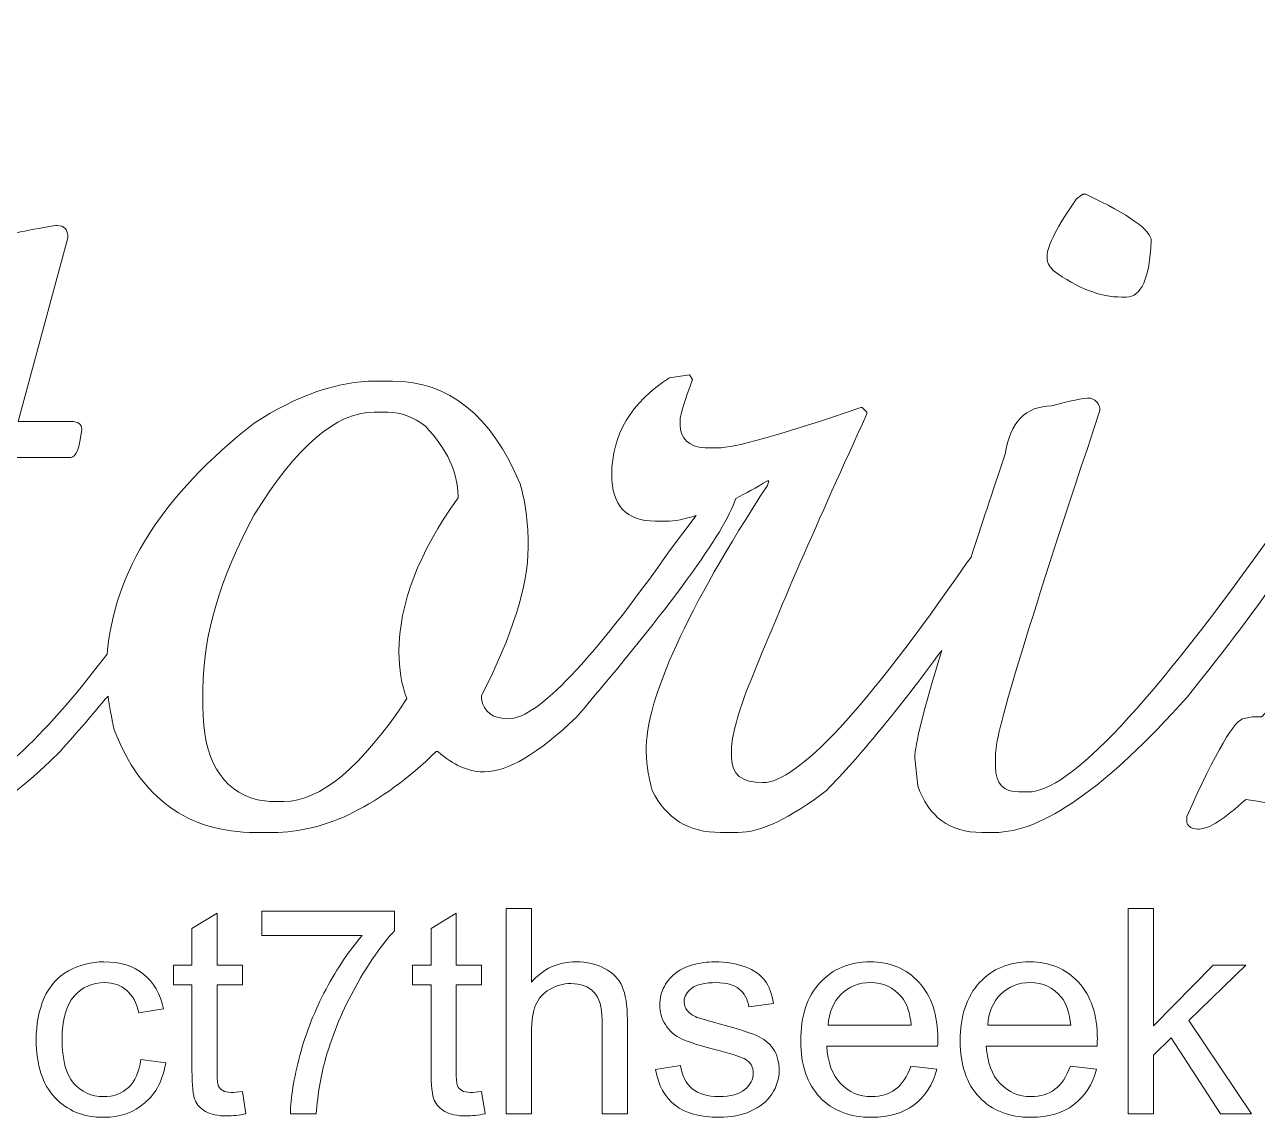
# Model space of a CAD drawing. Header units: centimetres. Extents: x -1670 to 781, y 182 to 1564.
# Drawn here: x -1061.4 to -734.5, y 198.4 to 488.1 of the extents above; entities that cross this region are included whole.
import ezdxf

# ---------------------------------------------------------------- set-up
doc = ezdxf.new("R2010")
doc.units = ezdxf.units.CM
doc.header["$MEASUREMENT"] = 0
doc.layers.add('Camada 2', color=5, linetype='Continuous')

msp = doc.modelspace()

# ---------------------------------------------------------------- linework, layer by layer
at = {"layer": 'Camada 2', "lineweight": 9}
for points, knots in [([(-396.48, 488.11), (-394.75, 488.11), (-393.8, 487.02), (-393.59, 484.8), (-393.59, 484.8), (-393.59, 484.8), (-443.1, 298.26), (-443.1, 298.26), (-443.1, 298.26), (-443.1, 298.26), (-443.53, 292.91), (-443.53, 292.91), (-443.53, 292.91), (-443.53, 288.23), (-442.15, 285.9), (-439.41, 285.9), (-439.41, 285.9), (-439.41, 285.9), (-437.75, 285.9), (-437.75, 285.9), (-437.75, 285.9), (-432.75, 285.9), (-420.78, 298.02), (-401.87, 322.21), (-401.87, 322.21), (-401.87, 322.21), (-370.07, 365.14), (-370.07, 365.14), (-370.07, 365.14), (-370.07, 365.14), (-369.68, 365.14), (-369.68, 365.14), (-369.68, 365.14), (-368.84, 365), (-368.41, 363.91), (-368.41, 361.83), (-368.41, 361.83), (-368.41, 361.83), (-368.41, 359.79), (-368.41, 359.79), (-368.41, 359.79), (-370.98, 349.5), (-386.23, 327.39), (-414.23, 293.33), (-414.23, 293.33), (-426.41, 280.41), (-437.15, 273.93), (-446.41, 273.93), (-446.41, 273.93), (-446.41, 273.93), (-450.15, 273.93), (-450.15, 273.93), (-450.15, 273.93), (-456.31, 273.93), (-460.71, 276.68), (-463.35, 282.17), (-463.35, 282.17), (-463.35, 282.17), (-464.58, 288.79), (-464.58, 288.79), (-464.58, 288.79), (-464.58, 292.56), (-462.79, 301.36), (-459.2, 315.2), (-459.2, 315.2), (-476.8, 287.7), (-491.42, 273.93), (-502.97, 273.93), (-502.97, 273.93), (-502.97, 273.93), (-505.43, 273.93), (-505.43, 273.93), (-505.43, 273.93), (-517.48, 273.93), (-525.58, 280.27), (-529.77, 292.91), (-529.77, 292.91), (-531.14, 297.88), (-531.85, 302.81), (-531.85, 307.77), (-531.85, 307.77), (-531.85, 309.01), (-531.81, 310.25), (-531.75, 311.48), (-531.75, 311.48), (-532.69, 310.4), (-533.65, 309.3), (-534.63, 308.2), (-534.63, 308.2), (-557.83, 285.34), (-579.98, 273.93), (-601.08, 273.93), (-601.08, 273.93), (-601.08, 273.93), (-606.04, 273.93), (-606.04, 273.93), (-606.04, 273.93), (-623.51, 273.93), (-635.34, 283.83), (-641.54, 303.65), (-641.54, 303.65), (-641.54, 303.65), (-642.18, 310.78), (-642.18, 310.78), (-642.18, 310.78), (-644.42, 308), (-646.78, 305.11), (-649.25, 302.1), (-649.25, 302.1), (-666.3, 283.4), (-679.64, 274.04), (-689.29, 274.04), (-689.29, 274.04), (-689.29, 274.04), (-735.07, 282.28), (-735.07, 282.28), (-735.07, 282.28), (-735.07, 282.28), (-737.57, 282.7), (-737.57, 282.7), (-737.57, 282.7), (-743.21, 277.49), (-747.33, 274.85), (-749.93, 274.85), (-749.93, 274.85), (-749.93, 274.85), (-750.35, 274.85), (-750.35, 274.85), (-750.35, 274.85), (-751.8, 274.85), (-752.75, 275.41), (-753.24, 276.5), (-753.24, 276.5), (-753.24, 276.5), (-753.24, 278.16), (-753.24, 278.16), (-753.24, 278.16), (-745.46, 295.48), (-740.39, 304.15), (-737.96, 304.15), (-737.96, 304.15), (-737.96, 304.15), (-735.92, 304.57), (-735.92, 304.57), (-735.92, 304.57), (-735.92, 304.57), (-733.42, 304.57), (-733.42, 304.57), (-733.42, 304.57), (-730.28, 307.46), (-712.11, 327.14), (-678.97, 363.59), (-678.97, 363.59), (-678.97, 363.59), (-678.97, 364.4), (-678.97, 364.4), (-678.97, 364.4), (-694.86, 367.71), (-704.47, 369.36), (-707.85, 369.36), (-707.85, 369.36), (-711.45, 369.36), (-715.43, 366.32), (-719.77, 360.24), (-719.77, 360.24), (-720.56, 353.18), (-731.67, 336.4), (-753.14, 309.85), (-753.14, 309.85), (-774.48, 285.9), (-791.52, 273.93), (-804.3, 273.93), (-804.3, 273.93), (-804.3, 273.93), (-807.61, 273.93), (-807.61, 273.93), (-807.61, 273.93), (-816.07, 273.93), (-821.7, 278.05), (-824.55, 286.33), (-824.55, 286.33), (-824.55, 286.33), (-825.36, 293.76), (-825.36, 293.76), (-825.36, 293.76), (-825.36, 297.01), (-822.98, 306.49), (-818.21, 322.2), (-818.21, 322.2), (-829.76, 306.5), (-839.96, 294.12), (-848.78, 285.06), (-848.78, 285.06), (-858.46, 277.63), (-866.32, 273.93), (-872.3, 273.93), (-872.3, 273.93), (-872.3, 273.93), (-876.85, 273.93), (-876.85, 273.93), (-876.85, 273.93), (-885.3, 273.93), (-891.36, 277.63), (-894.98, 285.06), (-894.98, 285.06), (-895.83, 287.88), (-896.36, 291.33), (-896.64, 295.38), (-896.64, 295.38), (-896.64, 309.5), (-885.9, 333.02), (-864.45, 365.95), (-864.45, 365.95), (-864.45, 365.95), (-864.03, 367.18), (-864.03, 367.18), (-864.03, 367.18), (-864.03, 367.18), (-864.45, 367.18), (-864.45, 367.18), (-864.45, 367.18), (-867.43, 365.39), (-870.22, 363.83), (-872.83, 362.49), (-872.83, 362.49), (-875.88, 353.28), (-889.97, 333.95), (-915.13, 304.46), (-915.13, 304.46), (-925.23, 294.85), (-933.37, 290.02), (-939.46, 290.02), (-939.46, 290.02), (-939.46, 290.02), (-939.88, 290.02), (-939.88, 290.02), (-939.88, 290.02), (-943.72, 290.02), (-947.73, 291.82), (-951.85, 295.38), (-951.85, 295.38), (-951.85, 295.38), (-952.28, 295.38), (-952.28, 295.38), (-952.28, 295.38), (-967.07, 281.08), (-981.51, 273.93), (-995.59, 273.93), (-995.59, 273.93), (-995.59, 273.93), (-1000.13, 273.93), (-1000.13, 273.93), (-1000.13, 273.93), (-1018.16, 273.93), (-1030.67, 283.02), (-1037.67, 301.15), (-1037.67, 301.15), (-1038.41, 304.5), (-1038.96, 307.48), (-1039.31, 310.11), (-1039.31, 310.11), (-1043.21, 305.48), (-1047.45, 300.57), (-1052.04, 295.38), (-1052.04, 295.38), (-1066.62, 281.08), (-1077.89, 273.93), (-1085.88, 273.93), (-1085.88, 273.93), (-1085.88, 273.93), (-1090, 273.93), (-1090, 273.93), (-1090, 273.93), (-1099.37, 273.93), (-1105.39, 278.33), (-1108.17, 287.14), (-1108.17, 287.14), (-1108.7, 288.37), (-1108.98, 290.16), (-1108.98, 292.49), (-1108.98, 292.49), (-1108.98, 292.49), (-1108.98, 294.99), (-1108.98, 294.99), (-1108.98, 294.99), (-1108.98, 298.91), (-1107.87, 305.61), (-1105.63, 315.09), (-1105.63, 315.09), (-1108.69, 311.56), (-1111.98, 307.88), (-1115.5, 304.04), (-1115.5, 304.04), (-1115.5, 304.04), (-1128.28, 293.33), (-1128.28, 293.33), (-1128.28, 293.33), (-1145.33, 280.41), (-1161.7, 273.93), (-1177.41, 273.93), (-1177.41, 273.93), (-1177.41, 273.93), (-1182.34, 273.93), (-1182.34, 273.93), (-1182.34, 273.93), (-1198.92, 273.93), (-1211.04, 282.73), (-1218.64, 300.34), (-1218.64, 300.34), (-1219.78, 304.33), (-1220.46, 308.03), (-1220.66, 311.44), (-1220.66, 311.44), (-1221.59, 310.38), (-1222.53, 309.29), (-1223.5, 308.2), (-1223.5, 308.2), (-1246.71, 285.34), (-1268.86, 273.93), (-1289.95, 273.93), (-1289.95, 273.93), (-1289.95, 273.93), (-1294.92, 273.93), (-1294.92, 273.93), (-1294.92, 273.93), (-1312.39, 273.93), (-1324.22, 283.83), (-1330.42, 303.65), (-1330.42, 303.65), (-1330.42, 303.65), (-1331.23, 312.74), (-1331.23, 312.74), (-1331.23, 312.74), (-1331.23, 312.74), (-1331.23, 318.09), (-1331.23, 318.09), (-1331.23, 318.09), (-1331.23, 336.3), (-1321.33, 355.56), (-1301.5, 375.88), (-1301.5, 375.88), (-1289.07, 387.15), (-1276.96, 392.78), (-1265.2, 392.78), (-1265.2, 392.78), (-1265.2, 392.78), (-1260.23, 392.78), (-1260.23, 392.78), (-1260.23, 392.78), (-1250.97, 392.78), (-1243.26, 388.52), (-1237.13, 380), (-1237.13, 380), (-1236.04, 378.27), (-1235.19, 374.96), (-1234.67, 370.07), (-1234.67, 370.07), (-1234.67, 349.11), (-1256.53, 330.13), (-1300.27, 313.12), (-1300.27, 313.12), (-1300.27, 313.12), (-1307.28, 311.08), (-1307.28, 311.08), (-1307.28, 311.08), (-1307.28, 311.08), (-1307.28, 308.58), (-1307.28, 308.58), (-1307.28, 308.58), (-1307.28, 298.02), (-1303.44, 290.59), (-1295.73, 286.33), (-1295.73, 286.33), (-1292.24, 284.95), (-1289.07, 284.25), (-1286.26, 284.25), (-1286.26, 284.25), (-1286.26, 284.25), (-1280.48, 284.25), (-1280.48, 284.25), (-1280.48, 284.25), (-1264.05, 284.25), (-1243.87, 298.07), (-1220, 325.7), (-1220, 325.7), (-1216.98, 345.08), (-1204.44, 363.72), (-1182.34, 381.65), (-1182.34, 381.65), (-1170.86, 389.33), (-1160.54, 393.2), (-1151.38, 393.2), (-1151.38, 393.2), (-1151.38, 393.2), (-1146.84, 393.2), (-1146.84, 393.2), (-1146.84, 393.2), (-1135.22, 393.2), (-1126.98, 387.96), (-1122.08, 377.5), (-1122.08, 377.5), (-1122.08, 377.5), (-1121.27, 371.34), (-1121.27, 371.34), (-1121.27, 371.34), (-1121.27, 371.34), (-1121.27, 370.91), (-1121.27, 370.91), (-1121.27, 370.91), (-1121.27, 361.33), (-1126.77, 354.75), (-1137.79, 351.09), (-1137.79, 351.09), (-1137.79, 351.09), (-1141.91, 350.7), (-1141.91, 350.7), (-1141.91, 350.7), (-1141.91, 350.7), (-1143.56, 350.7), (-1143.56, 350.7), (-1143.56, 350.7), (-1147.61, 350.7), (-1150.78, 352.35), (-1153.04, 355.63), (-1153.04, 355.63), (-1153.04, 355.63), (-1153.04, 356.05), (-1153.04, 356.05), (-1153.04, 356.05), (-1153.04, 356.05), (-1146.03, 361.02), (-1146.03, 361.02), (-1146.03, 361.02), (-1143, 364.19), (-1141.49, 367.6), (-1141.49, 371.34), (-1141.49, 371.34), (-1141.49, 371.34), (-1141.49, 375.88), (-1141.49, 375.88), (-1141.49, 375.88), (-1141.49, 380.88), (-1144.37, 383.77), (-1150.15, 384.54), (-1150.15, 384.54), (-1150.15, 384.54), (-1151.38, 384.54), (-1151.38, 384.54), (-1151.38, 384.54), (-1166.1, 384.54), (-1179.45, 369.12), (-1191.42, 338.3), (-1191.42, 338.3), (-1194.45, 329.22), (-1195.96, 321.79), (-1195.96, 316.01), (-1195.96, 316.01), (-1195.96, 316.01), (-1195.96, 309), (-1195.96, 309), (-1195.96, 309), (-1195.96, 298.09), (-1191.7, 290.52), (-1183.18, 286.33), (-1183.18, 286.33), (-1180.22, 284.95), (-1176.77, 284.25), (-1172.86, 284.25), (-1172.86, 284.25), (-1172.86, 284.25), (-1168.32, 284.25), (-1168.32, 284.25), (-1168.32, 284.25), (-1148.77, 284.25), (-1126.32, 300.59), (-1100.93, 333.27), (-1100.93, 333.27), (-1097.87, 344.34), (-1093.95, 357.58), (-1089.16, 372.99), (-1089.16, 372.99), (-1089.16, 372.99), (-1089.58, 373.38), (-1089.58, 373.38), (-1089.58, 373.38), (-1089.58, 373.38), (-1105.67, 373.38), (-1105.67, 373.38), (-1105.67, 373.38), (-1105.67, 373.38), (-1106.91, 374.61), (-1106.91, 374.61), (-1106.91, 374.61), (-1106.91, 374.61), (-1106.91, 375.03), (-1106.91, 375.03), (-1106.91, 375.03), (-1106.91, 380.28), (-1105, 382.89), (-1101.13, 382.89), (-1101.13, 382.89), (-1101.13, 382.89), (-1086.27, 382.89), (-1086.27, 382.89), (-1086.27, 382.89), (-1085.53, 382.89), (-1083.07, 390.32), (-1078.87, 405.18), (-1078.87, 405.18), (-1073.7, 421.87), (-1070.25, 430.53), (-1068.56, 431.17), (-1068.56, 431.17), (-1066.9, 432.26), (-1061.8, 433.49), (-1053.27, 434.86), (-1053.27, 434.86), (-1053.27, 434.86), (-1052.85, 434.86), (-1052.85, 434.86), (-1052.85, 434.86), (-1050.95, 434.86), (-1049.96, 433.77), (-1049.96, 431.59), (-1049.96, 431.59), (-1049.96, 431.59), (-1063.17, 382.89), (-1063.17, 382.89), (-1063.17, 382.89), (-1063.17, 382.89), (-1049.15, 382.89), (-1049.15, 382.89), (-1049.15, 382.89), (-1047.22, 382.89), (-1046.27, 382.18), (-1046.27, 380.81), (-1046.27, 380.81), (-1046.86, 375.88), (-1047.85, 373.38), (-1049.15, 373.38), (-1049.15, 373.38), (-1049.15, 373.38), (-1065.25, 373.38), (-1065.25, 373.38), (-1065.25, 373.38), (-1066.06, 373.38), (-1069.09, 363.62), (-1074.33, 344.08), (-1074.33, 344.08), (-1083.14, 316.86), (-1087.54, 300.48), (-1087.54, 294.99), (-1087.54, 294.99), (-1087.54, 294.99), (-1087.54, 290.83), (-1087.54, 290.83), (-1087.54, 290.83), (-1086.83, 287.56), (-1085.18, 285.9), (-1082.57, 285.9), (-1082.57, 285.9), (-1082.57, 285.9), (-1078.87, 285.9), (-1078.87, 285.9), (-1078.87, 285.9), (-1070.68, 285.9), (-1057.58, 297.67), (-1039.54, 321.22), (-1039.54, 321.22), (-1037.77, 343.12), (-1024.78, 363.53), (-1000.56, 382.46), (-1000.56, 382.46), (-989.08, 389.89), (-978.34, 393.59), (-968.37, 393.59), (-968.37, 393.59), (-968.37, 393.59), (-963.83, 393.59), (-963.83, 393.59), (-963.83, 393.59), (-948.97, 393.59), (-937.7, 384.54), (-929.99, 366.37), (-929.99, 366.37), (-928.61, 361.16), (-927.91, 356.19), (-927.91, 351.51), (-927.91, 351.51), (-927.91, 351.51), (-927.91, 349.47), (-927.91, 349.47), (-927.91, 349.47), (-927.91, 339.32), (-932.03, 326.26), (-940.3, 310.24), (-940.3, 310.24), (-940.3, 310.24), (-940.3, 309.43), (-940.3, 309.43), (-940.3, 309.43), (-939.67, 305.84), (-937.21, 304.04), (-932.87, 304.04), (-932.87, 304.04), (-925.16, 304.53), (-911.01, 319.39), (-890.37, 348.62), (-890.37, 348.62), (-890.37, 348.62), (-883.3, 357.98), (-883.3, 357.98), (-883.3, 357.98), (-886.38, 356.97), (-889.04, 356.47), (-891.28, 356.47), (-891.28, 356.47), (-891.28, 356.47), (-894.17, 356.47), (-894.17, 356.47), (-894.17, 356.47), (-901.88, 356.47), (-905.72, 360.59), (-905.72, 368.84), (-905.72, 368.84), (-905.72, 379.43), (-900.62, 387.96), (-890.44, 394.44), (-890.44, 394.44), (-890.44, 394.44), (-885.09, 395.25), (-885.09, 395.25), (-885.09, 395.25), (-885.09, 395.25), (-884.28, 394.01), (-884.28, 394.01), (-884.28, 394.01), (-886.46, 388.24), (-887.55, 384.79), (-887.55, 383.7), (-887.55, 383.7), (-887.55, 383.7), (-887.55, 382.04), (-887.55, 382.04), (-887.55, 382.04), (-887.55, 378.34), (-885.37, 376.27), (-880.97, 375.88), (-880.97, 375.88), (-880.97, 375.88), (-877.66, 375.88), (-877.66, 375.88), (-877.66, 375.88), (-873.25, 375.88), (-860.61, 379.43), (-839.69, 386.58), (-839.69, 386.58), (-839.69, 386.58), (-839.27, 386.58), (-839.27, 386.58), (-839.27, 386.58), (-839.27, 386.58), (-838.04, 385.35), (-838.04, 385.35), (-838.04, 385.35), (-838.04, 385.35), (-838.04, 384.93), (-838.04, 384.93), (-838.04, 384.93), (-851.03, 356.69), (-861.63, 332.32), (-869.8, 311.89), (-869.8, 311.89), (-872.59, 304.32), (-873.96, 299.11), (-873.96, 296.22), (-873.96, 296.22), (-873.96, 296.22), (-873.96, 293.76), (-873.96, 293.76), (-873.96, 293.76), (-873.96, 289.36), (-871.21, 287.14), (-865.68, 287.14), (-865.68, 287.14), (-856.49, 287.14), (-838.46, 306.54), (-811.63, 345.31), (-811.63, 345.31), (-811.63, 345.31), (-810.43, 346.89), (-810.43, 346.89), (-810.43, 346.89), (-807.78, 355.08), (-804.77, 364.19), (-801.42, 374.22), (-801.42, 374.22), (-800.04, 382.75), (-795.92, 387.01), (-789.06, 387.01), (-789.06, 387.01), (-784.23, 388.38), (-780.78, 389.08), (-778.74, 389.08), (-778.74, 389.08), (-777.08, 388.52), (-776.24, 387.43), (-776.24, 385.77), (-776.24, 385.77), (-794.69, 330.73), (-803.92, 300.48), (-803.92, 294.99), (-803.92, 294.99), (-803.92, 294.99), (-803.92, 291.26), (-803.92, 291.26), (-803.92, 291.26), (-803.92, 286.85), (-801.84, 284.67), (-797.72, 284.67), (-797.72, 284.67), (-797.72, 284.67), (-795.25, 284.67), (-795.25, 284.67), (-795.25, 284.67), (-784.47, 284.67), (-762.56, 307.98), (-729.53, 354.63), (-729.53, 354.63), (-730.17, 355.1), (-730.79, 355.75), (-731.37, 356.58), (-731.37, 356.58), (-731.37, 356.58), (-731.37, 357.39), (-731.37, 357.39), (-731.37, 357.39), (-731.37, 358.9), (-729.01, 366.62), (-724.37, 380.49), (-724.37, 380.49), (-722.22, 387.11), (-719.61, 390.42), (-716.51, 390.42), (-716.51, 390.42), (-716.51, 390.88), (-714.86, 391.16), (-711.55, 391.23), (-711.55, 391.23), (-711.55, 391.23), (-662.04, 382.99), (-662.04, 382.99), (-662.04, 382.99), (-655.52, 389.05), (-651.37, 392.08), (-649.67, 392.08), (-649.67, 392.08), (-649.67, 392.08), (-647.6, 392.08), (-647.6, 392.08), (-647.6, 392.08), (-646.08, 392.08), (-645.13, 391.37), (-644.71, 390), (-644.71, 390), (-644.71, 387.6), (-656.54, 374.26), (-680.21, 349.96), (-680.21, 349.96), (-680.21, 349.96), (-723.94, 302.53), (-723.94, 302.53), (-723.94, 302.53), (-723.94, 302.53), (-723.94, 302.1), (-723.94, 302.1), (-723.94, 302.1), (-699.54, 295.48), (-684.4, 292.21), (-678.55, 292.21), (-678.55, 292.21), (-669.87, 292.21), (-657.74, 302.16), (-642.19, 322.07), (-642.19, 322.07), (-640.86, 339.1), (-631.02, 357.03), (-612.63, 375.88), (-612.63, 375.88), (-600.2, 387.15), (-588.08, 392.78), (-576.32, 392.78), (-576.32, 392.78), (-576.32, 392.78), (-571.36, 392.78), (-571.36, 392.78), (-571.36, 392.78), (-562.1, 392.78), (-554.38, 388.52), (-548.26, 380), (-548.26, 380), (-547.16, 378.27), (-546.32, 374.96), (-545.79, 370.07), (-545.79, 370.07), (-545.79, 349.11), (-567.66, 330.13), (-611.4, 313.12), (-611.4, 313.12), (-611.4, 313.12), (-618.4, 311.08), (-618.4, 311.08), (-618.4, 311.08), (-618.4, 311.08), (-618.4, 308.58), (-618.4, 308.58), (-618.4, 308.58), (-618.4, 298.02), (-614.57, 290.59), (-606.85, 286.33), (-606.85, 286.33), (-603.37, 284.95), (-600.2, 284.25), (-597.38, 284.25), (-597.38, 284.25), (-597.38, 284.25), (-591.61, 284.25), (-591.61, 284.25), (-591.61, 284.25), (-574.67, 284.25), (-553.77, 298.91), (-528.95, 328.24), (-528.95, 328.24), (-523.86, 345.83), (-512.03, 362.25), (-493.46, 377.5), (-493.46, 377.5), (-481.1, 386.87), (-469.13, 391.55), (-457.58, 391.55), (-457.58, 391.55), (-454.62, 391.55), (-448.95, 390.03), (-440.64, 387.01), (-440.64, 387.01), (-440.64, 387.01), (-415.46, 483.57), (-415.46, 483.57), (-415.46, 483.57), (-415.46, 486.17), (-409.3, 487.69), (-396.9, 488.11), (-396.9, 488.11), (-396.9, 488.11), (-396.48, 488.11), (-396.48, 488.11)], [0, 0, 0, 0, 0.004651, 0.004651, 0.004651, 0.004651, 0.009302, 0.009302, 0.009302, 0.009302, 0.013953, 0.013953, 0.013953, 0.013953, 0.018605, 0.018605, 0.018605, 0.018605, 0.023256, 0.023256, 0.023256, 0.023256, 0.027907, 0.027907, 0.027907, 0.027907, 0.032558, 0.032558, 0.032558, 0.032558, 0.037209, 0.037209, 0.037209, 0.037209, 0.04186, 0.04186, 0.04186, 0.04186, 0.046512, 0.046512, 0.046512, 0.046512, 0.051163, 0.051163, 0.051163, 0.051163, 0.055814, 0.055814, 0.055814, 0.055814, 0.060465, 0.060465, 0.060465, 0.060465, 0.065116, 0.065116, 0.065116, 0.065116, 0.069767, 0.069767, 0.069767, 0.069767, 0.074419, 0.074419, 0.074419, 0.074419, 0.07907, 0.07907, 0.07907, 0.07907, 0.083721, 0.083721, 0.083721, 0.083721, 0.088372, 0.088372, 0.088372, 0.088372, 0.093023, 0.093023, 0.093023, 0.093023, 0.097674, 0.097674, 0.097674, 0.097674, 0.102326, 0.102326, 0.102326, 0.102326, 0.106977, 0.106977, 0.106977, 0.106977, 0.111628, 0.111628, 0.111628, 0.111628, 0.116279, 0.116279, 0.116279, 0.116279, 0.12093, 0.12093, 0.12093, 0.12093, 0.125581, 0.125581, 0.125581, 0.125581, 0.130233, 0.130233, 0.130233, 0.130233, 0.134884, 0.134884, 0.134884, 0.134884, 0.139535, 0.139535, 0.139535, 0.139535, 0.144186, 0.144186, 0.144186, 0.144186, 0.148837, 0.148837, 0.148837, 0.148837, 0.153488, 0.153488, 0.153488, 0.153488, 0.15814, 0.15814, 0.15814, 0.15814, 0.162791, 0.162791, 0.162791, 0.162791, 0.167442, 0.167442, 0.167442, 0.167442, 0.172093, 0.172093, 0.172093, 0.172093, 0.176744, 0.176744, 0.176744, 0.176744, 0.181395, 0.181395, 0.181395, 0.181395, 0.186047, 0.186047, 0.186047, 0.186047, 0.190698, 0.190698, 0.190698, 0.190698, 0.195349, 0.195349, 0.195349, 0.195349, 0.2, 0.2, 0.2, 0.2, 0.204651, 0.204651, 0.204651, 0.204651, 0.209302, 0.209302, 0.209302, 0.209302, 0.213953, 0.213953, 0.213953, 0.213953, 0.218605, 0.218605, 0.218605, 0.218605, 0.223256, 0.223256, 0.223256, 0.223256, 0.227907, 0.227907, 0.227907, 0.227907, 0.232558, 0.232558, 0.232558, 0.232558, 0.237209, 0.237209, 0.237209, 0.237209, 0.24186, 0.24186, 0.24186, 0.24186, 0.246512, 0.246512, 0.246512, 0.246512, 0.251163, 0.251163, 0.251163, 0.251163, 0.255814, 0.255814, 0.255814, 0.255814, 0.260465, 0.260465, 0.260465, 0.260465, 0.265116, 0.265116, 0.265116, 0.265116, 0.269767, 0.269767, 0.269767, 0.269767, 0.274419, 0.274419, 0.274419, 0.274419, 0.27907, 0.27907, 0.27907, 0.27907, 0.283721, 0.283721, 0.283721, 0.283721, 0.288372, 0.288372, 0.288372, 0.288372, 0.293023, 0.293023, 0.293023, 0.293023, 0.297674, 0.297674, 0.297674, 0.297674, 0.302326, 0.302326, 0.302326, 0.302326, 0.306977, 0.306977, 0.306977, 0.306977, 0.311628, 0.311628, 0.311628, 0.311628, 0.316279, 0.316279, 0.316279, 0.316279, 0.32093, 0.32093, 0.32093, 0.32093, 0.325581, 0.325581, 0.325581, 0.325581, 0.330233, 0.330233, 0.330233, 0.330233, 0.334884, 0.334884, 0.334884, 0.334884, 0.339535, 0.339535, 0.339535, 0.339535, 0.344186, 0.344186, 0.344186, 0.344186, 0.348837, 0.348837, 0.348837, 0.348837, 0.353488, 0.353488, 0.353488, 0.353488, 0.35814, 0.35814, 0.35814, 0.35814, 0.362791, 0.362791, 0.362791, 0.362791, 0.367442, 0.367442, 0.367442, 0.367442, 0.372093, 0.372093, 0.372093, 0.372093, 0.376744, 0.376744, 0.376744, 0.376744, 0.381395, 0.381395, 0.381395, 0.381395, 0.386047, 0.386047, 0.386047, 0.386047, 0.390698, 0.390698, 0.390698, 0.390698, 0.395349, 0.395349, 0.395349, 0.395349, 0.4, 0.4, 0.4, 0.4, 0.404651, 0.404651, 0.404651, 0.404651, 0.409302, 0.409302, 0.409302, 0.409302, 0.413953, 0.413953, 0.413953, 0.413953, 0.418605, 0.418605, 0.418605, 0.418605, 0.423256, 0.423256, 0.423256, 0.423256, 0.427907, 0.427907, 0.427907, 0.427907, 0.432558, 0.432558, 0.432558, 0.432558, 0.437209, 0.437209, 0.437209, 0.437209, 0.44186, 0.44186, 0.44186, 0.44186, 0.446512, 0.446512, 0.446512, 0.446512, 0.451163, 0.451163, 0.451163, 0.451163, 0.455814, 0.455814, 0.455814, 0.455814, 0.460465, 0.460465, 0.460465, 0.460465, 0.465116, 0.465116, 0.465116, 0.465116, 0.469767, 0.469767, 0.469767, 0.469767, 0.474419, 0.474419, 0.474419, 0.474419, 0.47907, 0.47907, 0.47907, 0.47907, 0.483721, 0.483721, 0.483721, 0.483721, 0.488372, 0.488372, 0.488372, 0.488372, 0.493023, 0.493023, 0.493023, 0.493023, 0.497674, 0.497674, 0.497674, 0.497674, 0.502326, 0.502326, 0.502326, 0.502326, 0.506977, 0.506977, 0.506977, 0.506977, 0.511628, 0.511628, 0.511628, 0.511628, 0.516279, 0.516279, 0.516279, 0.516279, 0.52093, 0.52093, 0.52093, 0.52093, 0.525581, 0.525581, 0.525581, 0.525581, 0.530233, 0.530233, 0.530233, 0.530233, 0.534884, 0.534884, 0.534884, 0.534884, 0.539535, 0.539535, 0.539535, 0.539535, 0.544186, 0.544186, 0.544186, 0.544186, 0.548837, 0.548837, 0.548837, 0.548837, 0.553488, 0.553488, 0.553488, 0.553488, 0.55814, 0.55814, 0.55814, 0.55814, 0.562791, 0.562791, 0.562791, 0.562791, 0.567442, 0.567442, 0.567442, 0.567442, 0.572093, 0.572093, 0.572093, 0.572093, 0.576744, 0.576744, 0.576744, 0.576744, 0.581395, 0.581395, 0.581395, 0.581395, 0.586047, 0.586047, 0.586047, 0.586047, 0.590698, 0.590698, 0.590698, 0.590698, 0.595349, 0.595349, 0.595349, 0.595349, 0.6, 0.6, 0.6, 0.6, 0.604651, 0.604651, 0.604651, 0.604651, 0.609302, 0.609302, 0.609302, 0.609302, 0.613953, 0.613953, 0.613953, 0.613953, 0.618605, 0.618605, 0.618605, 0.618605, 0.623256, 0.623256, 0.623256, 0.623256, 0.627907, 0.627907, 0.627907, 0.627907, 0.632558, 0.632558, 0.632558, 0.632558, 0.637209, 0.637209, 0.637209, 0.637209, 0.64186, 0.64186, 0.64186, 0.64186, 0.646512, 0.646512, 0.646512, 0.646512, 0.651163, 0.651163, 0.651163, 0.651163, 0.655814, 0.655814, 0.655814, 0.655814, 0.660465, 0.660465, 0.660465, 0.660465, 0.665116, 0.665116, 0.665116, 0.665116, 0.669767, 0.669767, 0.669767, 0.669767, 0.674419, 0.674419, 0.674419, 0.674419, 0.67907, 0.67907, 0.67907, 0.67907, 0.683721, 0.683721, 0.683721, 0.683721, 0.688372, 0.688372, 0.688372, 0.688372, 0.693023, 0.693023, 0.693023, 0.693023, 0.697674, 0.697674, 0.697674, 0.697674, 0.702326, 0.702326, 0.702326, 0.702326, 0.706977, 0.706977, 0.706977, 0.706977, 0.711628, 0.711628, 0.711628, 0.711628, 0.716279, 0.716279, 0.716279, 0.716279, 0.72093, 0.72093, 0.72093, 0.72093, 0.725581, 0.725581, 0.725581, 0.725581, 0.730233, 0.730233, 0.730233, 0.730233, 0.734884, 0.734884, 0.734884, 0.734884, 0.739535, 0.739535, 0.739535, 0.739535, 0.744186, 0.744186, 0.744186, 0.744186, 0.748837, 0.748837, 0.748837, 0.748837, 0.753488, 0.753488, 0.753488, 0.753488, 0.75814, 0.75814, 0.75814, 0.75814, 0.762791, 0.762791, 0.762791, 0.762791, 0.767442, 0.767442, 0.767442, 0.767442, 0.772093, 0.772093, 0.772093, 0.772093, 0.776744, 0.776744, 0.776744, 0.776744, 0.781395, 0.781395, 0.781395, 0.781395, 0.786047, 0.786047, 0.786047, 0.786047, 0.790698, 0.790698, 0.790698, 0.790698, 0.795349, 0.795349, 0.795349, 0.795349, 0.8, 0.8, 0.8, 0.8, 0.804651, 0.804651, 0.804651, 0.804651, 0.809302, 0.809302, 0.809302, 0.809302, 0.813953, 0.813953, 0.813953, 0.813953, 0.818605, 0.818605, 0.818605, 0.818605, 0.823256, 0.823256, 0.823256, 0.823256, 0.827907, 0.827907, 0.827907, 0.827907, 0.832558, 0.832558, 0.832558, 0.832558, 0.837209, 0.837209, 0.837209, 0.837209, 0.84186, 0.84186, 0.84186, 0.84186, 0.846512, 0.846512, 0.846512, 0.846512, 0.851163, 0.851163, 0.851163, 0.851163, 0.855814, 0.855814, 0.855814, 0.855814, 0.860465, 0.860465, 0.860465, 0.860465, 0.865116, 0.865116, 0.865116, 0.865116, 0.869767, 0.869767, 0.869767, 0.869767, 0.874419, 0.874419, 0.874419, 0.874419, 0.87907, 0.87907, 0.87907, 0.87907, 0.883721, 0.883721, 0.883721, 0.883721, 0.888372, 0.888372, 0.888372, 0.888372, 0.893023, 0.893023, 0.893023, 0.893023, 0.897674, 0.897674, 0.897674, 0.897674, 0.902326, 0.902326, 0.902326, 0.902326, 0.906977, 0.906977, 0.906977, 0.906977, 0.911628, 0.911628, 0.911628, 0.911628, 0.916279, 0.916279, 0.916279, 0.916279, 0.92093, 0.92093, 0.92093, 0.92093, 0.925581, 0.925581, 0.925581, 0.925581, 0.930233, 0.930233, 0.930233, 0.930233, 0.934884, 0.934884, 0.934884, 0.934884, 0.939535, 0.939535, 0.939535, 0.939535, 0.944186, 0.944186, 0.944186, 0.944186, 0.948837, 0.948837, 0.948837, 0.948837, 0.953488, 0.953488, 0.953488, 0.953488, 0.95814, 0.95814, 0.95814, 0.95814, 0.962791, 0.962791, 0.962791, 0.962791, 0.967442, 0.967442, 0.967442, 0.967442, 0.972093, 0.972093, 0.972093, 0.972093, 0.976744, 0.976744, 0.976744, 0.976744, 0.981395, 0.981395, 0.981395, 0.981395, 0.986047, 0.986047, 0.986047, 0.986047, 0.990698, 0.990698, 0.990698, 0.990698, 1, 1, 1, 1]), ([(-780.78, 443.14), (-780.78, 443.14), (-779.97, 443.14), (-779.97, 443.14), (-779.97, 443.14), (-768.42, 437.68), (-762.64, 433.56), (-762.64, 430.74), (-762.64, 430.74), (-763.1, 420.85), (-765.32, 415.88), (-769.23, 415.88), (-769.23, 415.88), (-769.23, 415.88), (-770.46, 415.88), (-770.46, 415.88), (-770.46, 415.88), (-776.2, 415.88), (-782.22, 418.24), (-788.63, 422.89), (-788.63, 422.89), (-789.72, 424.09), (-790.29, 425.18), (-790.29, 426.2), (-790.29, 426.2), (-790.29, 426.2), (-790.29, 426.62), (-790.29, 426.62), (-790.29, 426.62), (-790.15, 429.65), (-787.54, 434.72), (-782.44, 441.91), (-782.44, 441.91), (-782.44, 441.91), (-780.78, 443.14), (-780.78, 443.14)], [0, 0, 0, 0, 0.1, 0.1, 0.1, 0.1, 0.2, 0.2, 0.2, 0.2, 0.3, 0.3, 0.3, 0.3, 0.4, 0.4, 0.4, 0.4, 0.5, 0.5, 0.5, 0.5, 0.6, 0.6, 0.6, 0.6, 0.7, 0.7, 0.7, 0.7, 0.8, 0.8, 0.8, 0.8, 1, 1, 1, 1]), ([(-1014.15, 311.89), (-1014.15, 311.89), (-1014.15, 307.35), (-1014.15, 307.35), (-1014.15, 307.35), (-1014.15, 293.48), (-1009.36, 285.2), (-999.71, 282.59), (-999.71, 282.59), (-999.71, 282.59), (-996.44, 282.17), (-996.44, 282.17), (-996.44, 282.17), (-996.44, 282.17), (-992.7, 282.17), (-992.7, 282.17), (-992.7, 282.17), (-982.95, 282.17), (-972.07, 291.26), (-960.09, 309.43), (-960.09, 309.43), (-961.47, 313.2), (-962.17, 317.32), (-962.17, 321.79), (-962.17, 321.79), (-962.17, 334.47), (-956.93, 348.06), (-946.5, 362.67), (-946.5, 362.67), (-946.5, 362.67), (-946.5, 363.06), (-946.5, 363.06), (-946.5, 363.06), (-946.5, 369.33), (-949.39, 375.53), (-955.16, 381.65), (-955.16, 381.65), (-958.3, 384.12), (-961.61, 385.35), (-965.06, 385.35), (-965.06, 385.35), (-965.06, 385.35), (-968.76, 385.35), (-968.76, 385.35), (-968.76, 385.35), (-978.83, 385.35), (-989.39, 376.27), (-1000.56, 358.13), (-1000.56, 358.13), (-1009.64, 341.4), (-1014.15, 326.01), (-1014.15, 311.89)], [0, 0, 0, 0, 0.071429, 0.071429, 0.071429, 0.071429, 0.142857, 0.142857, 0.142857, 0.142857, 0.214286, 0.214286, 0.214286, 0.214286, 0.285714, 0.285714, 0.285714, 0.285714, 0.357143, 0.357143, 0.357143, 0.357143, 0.428571, 0.428571, 0.428571, 0.428571, 0.5, 0.5, 0.5, 0.5, 0.571429, 0.571429, 0.571429, 0.571429, 0.642857, 0.642857, 0.642857, 0.642857, 0.714286, 0.714286, 0.714286, 0.714286, 0.785714, 0.785714, 0.785714, 0.785714, 0.857143, 0.857143, 0.857143, 0.857143, 1, 1, 1, 1]), ([(-1003.69, 205.28), (-1003.69, 205.28), (-1002.73, 199.37), (-1002.73, 199.37), (-1002.73, 199.37), (-1004.6, 198.98), (-1006.29, 198.78), (-1007.77, 198.78), (-1007.77, 198.78), (-1010.21, 198.78), (-1012.08, 199.16), (-1013.43, 199.93), (-1013.43, 199.93), (-1014.76, 200.69), (-1015.7, 201.7), (-1016.24, 202.96), (-1016.24, 202.96), (-1016.79, 204.2), (-1017.06, 206.84), (-1017.06, 210.85), (-1017.06, 210.85), (-1017.06, 210.85), (-1017.06, 233.54), (-1017.06, 233.54), (-1017.06, 233.54), (-1017.06, 233.54), (-1021.97, 233.54), (-1021.97, 233.54), (-1021.97, 233.54), (-1021.97, 233.54), (-1021.97, 238.74), (-1021.97, 238.74), (-1021.97, 238.74), (-1021.97, 238.74), (-1017.06, 238.74), (-1017.06, 238.74), (-1017.06, 238.74), (-1017.06, 238.74), (-1017.06, 248.51), (-1017.06, 248.51), (-1017.06, 248.51), (-1017.06, 248.51), (-1010.41, 252.52), (-1010.41, 252.52), (-1010.41, 252.52), (-1010.41, 252.52), (-1010.41, 238.74), (-1010.41, 238.74), (-1010.41, 238.74), (-1010.41, 238.74), (-1003.69, 238.74), (-1003.69, 238.74), (-1003.69, 238.74), (-1003.69, 238.74), (-1003.69, 233.54), (-1003.69, 233.54), (-1003.69, 233.54), (-1003.69, 233.54), (-1010.41, 233.54), (-1010.41, 233.54), (-1010.41, 233.54), (-1010.41, 233.54), (-1010.41, 210.48), (-1010.41, 210.48), (-1010.41, 210.48), (-1010.41, 208.56), (-1010.3, 207.35), (-1010.07, 206.8), (-1010.07, 206.8), (-1009.83, 206.26), (-1009.45, 205.82), (-1008.91, 205.5), (-1008.91, 205.5), (-1008.38, 205.18), (-1007.62, 205.01), (-1006.63, 205.01), (-1006.63, 205.01), (-1005.88, 205.01), (-1004.91, 205.1), (-1003.69, 205.28)], [0, 0, 0, 0, 0.047619, 0.047619, 0.047619, 0.047619, 0.095238, 0.095238, 0.095238, 0.095238, 0.142857, 0.142857, 0.142857, 0.142857, 0.190476, 0.190476, 0.190476, 0.190476, 0.238095, 0.238095, 0.238095, 0.238095, 0.285714, 0.285714, 0.285714, 0.285714, 0.333333, 0.333333, 0.333333, 0.333333, 0.380952, 0.380952, 0.380952, 0.380952, 0.428571, 0.428571, 0.428571, 0.428571, 0.47619, 0.47619, 0.47619, 0.47619, 0.52381, 0.52381, 0.52381, 0.52381, 0.571429, 0.571429, 0.571429, 0.571429, 0.619048, 0.619048, 0.619048, 0.619048, 0.666667, 0.666667, 0.666667, 0.666667, 0.714286, 0.714286, 0.714286, 0.714286, 0.761905, 0.761905, 0.761905, 0.761905, 0.809524, 0.809524, 0.809524, 0.809524, 0.857143, 0.857143, 0.857143, 0.857143, 0.904762, 0.904762, 0.904762, 0.904762, 1, 1, 1, 1]), ([(-998.57, 246.61), (-998.57, 246.61), (-998.57, 253.04), (-998.57, 253.04), (-998.57, 253.04), (-998.57, 253.04), (-963.33, 253.04), (-963.33, 253.04), (-963.33, 253.04), (-963.33, 253.04), (-963.33, 247.84), (-963.33, 247.84), (-963.33, 247.84), (-966.79, 244.15), (-970.22, 239.24), (-973.63, 233.13), (-973.63, 233.13), (-977.03, 227.02), (-979.67, 220.72), (-981.52, 214.27), (-981.52, 214.27), (-982.86, 209.7), (-983.71, 204.72), (-984.08, 199.3), (-984.08, 199.3), (-984.08, 199.3), (-990.95, 199.3), (-990.95, 199.3), (-990.95, 199.3), (-990.87, 203.58), (-990.04, 208.75), (-988.43, 214.83), (-988.43, 214.83), (-986.82, 220.89), (-984.51, 226.74), (-981.5, 232.37), (-981.5, 232.37), (-978.49, 238), (-975.29, 242.75), (-971.9, 246.61), (-971.9, 246.61), (-971.9, 246.61), (-998.57, 246.61), (-998.57, 246.61)], [0, 0, 0, 0, 0.083333, 0.083333, 0.083333, 0.083333, 0.166667, 0.166667, 0.166667, 0.166667, 0.25, 0.25, 0.25, 0.25, 0.333333, 0.333333, 0.333333, 0.333333, 0.416667, 0.416667, 0.416667, 0.416667, 0.5, 0.5, 0.5, 0.5, 0.583333, 0.583333, 0.583333, 0.583333, 0.666667, 0.666667, 0.666667, 0.666667, 0.75, 0.75, 0.75, 0.75, 0.833333, 0.833333, 0.833333, 0.833333, 1, 1, 1, 1]), ([(-940.25, 205.28), (-940.25, 205.28), (-939.29, 199.37), (-939.29, 199.37), (-939.29, 199.37), (-941.17, 198.98), (-942.85, 198.78), (-944.33, 198.78), (-944.33, 198.78), (-946.77, 198.78), (-948.65, 199.16), (-949.99, 199.93), (-949.99, 199.93), (-951.32, 200.69), (-952.26, 201.7), (-952.8, 202.96), (-952.8, 202.96), (-953.35, 204.2), (-953.63, 206.84), (-953.63, 210.85), (-953.63, 210.85), (-953.63, 210.85), (-953.63, 233.54), (-953.63, 233.54), (-953.63, 233.54), (-953.63, 233.54), (-958.53, 233.54), (-958.53, 233.54), (-958.53, 233.54), (-958.53, 233.54), (-958.53, 238.74), (-958.53, 238.74), (-958.53, 238.74), (-958.53, 238.74), (-953.63, 238.74), (-953.63, 238.74), (-953.63, 238.74), (-953.63, 238.74), (-953.63, 248.51), (-953.63, 248.51), (-953.63, 248.51), (-953.63, 248.51), (-946.97, 252.52), (-946.97, 252.52), (-946.97, 252.52), (-946.97, 252.52), (-946.97, 238.74), (-946.97, 238.74), (-946.97, 238.74), (-946.97, 238.74), (-940.25, 238.74), (-940.25, 238.74), (-940.25, 238.74), (-940.25, 238.74), (-940.25, 233.54), (-940.25, 233.54), (-940.25, 233.54), (-940.25, 233.54), (-946.97, 233.54), (-946.97, 233.54), (-946.97, 233.54), (-946.97, 233.54), (-946.97, 210.48), (-946.97, 210.48), (-946.97, 210.48), (-946.97, 208.56), (-946.86, 207.35), (-946.63, 206.8), (-946.63, 206.8), (-946.39, 206.26), (-946.01, 205.82), (-945.48, 205.5), (-945.48, 205.5), (-944.94, 205.18), (-944.18, 205.01), (-943.19, 205.01), (-943.19, 205.01), (-942.45, 205.01), (-941.47, 205.1), (-940.25, 205.28)], [0, 0, 0, 0, 0.047619, 0.047619, 0.047619, 0.047619, 0.095238, 0.095238, 0.095238, 0.095238, 0.142857, 0.142857, 0.142857, 0.142857, 0.190476, 0.190476, 0.190476, 0.190476, 0.238095, 0.238095, 0.238095, 0.238095, 0.285714, 0.285714, 0.285714, 0.285714, 0.333333, 0.333333, 0.333333, 0.333333, 0.380952, 0.380952, 0.380952, 0.380952, 0.428571, 0.428571, 0.428571, 0.428571, 0.47619, 0.47619, 0.47619, 0.47619, 0.52381, 0.52381, 0.52381, 0.52381, 0.571429, 0.571429, 0.571429, 0.571429, 0.619048, 0.619048, 0.619048, 0.619048, 0.666667, 0.666667, 0.666667, 0.666667, 0.714286, 0.714286, 0.714286, 0.714286, 0.761905, 0.761905, 0.761905, 0.761905, 0.809524, 0.809524, 0.809524, 0.809524, 0.857143, 0.857143, 0.857143, 0.857143, 0.904762, 0.904762, 0.904762, 0.904762, 1, 1, 1, 1]), ([(-933.71, 199.3), (-933.71, 199.3), (-933.71, 253.75), (-933.71, 253.75), (-933.71, 253.75), (-933.71, 253.75), (-927.03, 253.75), (-927.03, 253.75), (-927.03, 253.75), (-927.03, 253.75), (-927.03, 234.21), (-927.03, 234.21), (-927.03, 234.21), (-923.91, 237.82), (-919.97, 239.64), (-915.21, 239.64), (-915.21, 239.64), (-912.3, 239.64), (-909.76, 239.05), (-907.61, 237.9), (-907.61, 237.9), (-905.45, 236.76), (-903.91, 235.16), (-902.98, 233.13), (-902.98, 233.13), (-902.06, 231.1), (-901.59, 228.15), (-901.59, 224.3), (-901.59, 224.3), (-901.59, 224.3), (-901.59, 199.3), (-901.59, 199.3), (-901.59, 199.3), (-901.59, 199.3), (-908.28, 199.3), (-908.28, 199.3), (-908.28, 199.3), (-908.28, 199.3), (-908.28, 224.3), (-908.28, 224.3), (-908.28, 224.3), (-908.28, 227.63), (-909, 230.06), (-910.45, 231.59), (-910.45, 231.59), (-911.89, 233.11), (-913.95, 233.88), (-916.6, 233.88), (-916.6, 233.88), (-918.57, 233.88), (-920.44, 233.36), (-922.19, 232.33), (-922.19, 232.33), (-923.94, 231.31), (-925.18, 229.91), (-925.91, 228.15), (-925.91, 228.15), (-926.66, 226.4), (-927.03, 223.97), (-927.03, 220.87), (-927.03, 220.87), (-927.03, 220.87), (-927.03, 199.3), (-927.03, 199.3), (-927.03, 199.3), (-927.03, 199.3), (-933.71, 199.3), (-933.71, 199.3)], [0, 0, 0, 0, 0.055556, 0.055556, 0.055556, 0.055556, 0.111111, 0.111111, 0.111111, 0.111111, 0.166667, 0.166667, 0.166667, 0.166667, 0.222222, 0.222222, 0.222222, 0.222222, 0.277778, 0.277778, 0.277778, 0.277778, 0.333333, 0.333333, 0.333333, 0.333333, 0.388889, 0.388889, 0.388889, 0.388889, 0.444444, 0.444444, 0.444444, 0.444444, 0.5, 0.5, 0.5, 0.5, 0.555556, 0.555556, 0.555556, 0.555556, 0.611111, 0.611111, 0.611111, 0.611111, 0.666667, 0.666667, 0.666667, 0.666667, 0.722222, 0.722222, 0.722222, 0.722222, 0.777778, 0.777778, 0.777778, 0.777778, 0.833333, 0.833333, 0.833333, 0.833333, 0.888889, 0.888889, 0.888889, 0.888889, 1, 1, 1, 1]), ([(-768.74, 199.3), (-768.74, 199.3), (-768.74, 253.75), (-768.74, 253.75), (-768.74, 253.75), (-768.74, 253.75), (-762.05, 253.75), (-762.05, 253.75), (-762.05, 253.75), (-762.05, 253.75), (-762.05, 222.7), (-762.05, 222.7), (-762.05, 222.7), (-762.05, 222.7), (-746.23, 238.74), (-746.23, 238.74), (-746.23, 238.74), (-746.23, 238.74), (-737.58, 238.74), (-737.58, 238.74), (-737.58, 238.74), (-737.58, 238.74), (-752.65, 224.11), (-752.65, 224.11), (-752.65, 224.11), (-752.65, 224.11), (-736.05, 199.3), (-736.05, 199.3), (-736.05, 199.3), (-736.05, 199.3), (-744.3, 199.3), (-744.3, 199.3), (-744.3, 199.3), (-744.3, 199.3), (-757.33, 219.47), (-757.33, 219.47), (-757.33, 219.47), (-757.33, 219.47), (-762.05, 214.93), (-762.05, 214.93), (-762.05, 214.93), (-762.05, 214.93), (-762.05, 199.3), (-762.05, 199.3), (-762.05, 199.3), (-762.05, 199.3), (-768.74, 199.3), (-768.74, 199.3)], [0, 0, 0, 0, 0.076923, 0.076923, 0.076923, 0.076923, 0.153846, 0.153846, 0.153846, 0.153846, 0.230769, 0.230769, 0.230769, 0.230769, 0.307692, 0.307692, 0.307692, 0.307692, 0.384615, 0.384615, 0.384615, 0.384615, 0.461538, 0.461538, 0.461538, 0.461538, 0.538462, 0.538462, 0.538462, 0.538462, 0.615385, 0.615385, 0.615385, 0.615385, 0.692308, 0.692308, 0.692308, 0.692308, 0.769231, 0.769231, 0.769231, 0.769231, 0.846154, 0.846154, 0.846154, 0.846154, 1, 1, 1, 1]), ([(-1030.58, 213.75), (-1030.58, 213.75), (-1024.01, 212.89), (-1024.01, 212.89), (-1024.01, 212.89), (-1024.72, 208.36), (-1026.56, 204.81), (-1029.53, 202.25), (-1029.53, 202.25), (-1032.48, 199.69), (-1036.12, 198.41), (-1040.43, 198.41), (-1040.43, 198.41), (-1045.82, 198.41), (-1050.17, 200.17), (-1053.44, 203.69), (-1053.44, 203.69), (-1056.72, 207.22), (-1058.37, 212.28), (-1058.37, 218.87), (-1058.37, 218.87), (-1058.37, 223.13), (-1057.66, 226.86), (-1056.25, 230.05), (-1056.25, 230.05), (-1054.83, 233.25), (-1052.69, 235.64), (-1049.8, 237.24), (-1049.8, 237.24), (-1046.92, 238.84), (-1043.78, 239.64), (-1040.39, 239.64), (-1040.39, 239.64), (-1036.11, 239.64), (-1032.59, 238.55), (-1029.88, 236.38), (-1029.88, 236.38), (-1027.16, 234.21), (-1025.41, 231.14), (-1024.63, 227.15), (-1024.63, 227.15), (-1024.63, 227.15), (-1031.14, 226.15), (-1031.14, 226.15), (-1031.14, 226.15), (-1031.76, 228.8), (-1032.85, 230.79), (-1034.42, 232.13), (-1034.42, 232.13), (-1035.99, 233.46), (-1037.89, 234.13), (-1040.13, 234.13), (-1040.13, 234.13), (-1043.5, 234.13), (-1046.24, 232.93), (-1048.34, 230.51), (-1048.34, 230.51), (-1050.44, 228.1), (-1051.5, 224.28), (-1051.5, 219.06), (-1051.5, 219.06), (-1051.5, 213.76), (-1050.48, 209.91), (-1048.44, 207.5), (-1048.44, 207.5), (-1046.41, 205.1), (-1043.76, 203.9), (-1040.49, 203.9), (-1040.49, 203.9), (-1037.87, 203.9), (-1035.69, 204.71), (-1033.93, 206.32), (-1033.93, 206.32), (-1032.16, 207.93), (-1031.05, 210.4), (-1030.58, 213.75)], [0, 0, 0, 0, 0.05, 0.05, 0.05, 0.05, 0.1, 0.1, 0.1, 0.1, 0.15, 0.15, 0.15, 0.15, 0.2, 0.2, 0.2, 0.2, 0.25, 0.25, 0.25, 0.25, 0.3, 0.3, 0.3, 0.3, 0.35, 0.35, 0.35, 0.35, 0.4, 0.4, 0.4, 0.4, 0.45, 0.45, 0.45, 0.45, 0.5, 0.5, 0.5, 0.5, 0.55, 0.55, 0.55, 0.55, 0.6, 0.6, 0.6, 0.6, 0.65, 0.65, 0.65, 0.65, 0.7, 0.7, 0.7, 0.7, 0.75, 0.75, 0.75, 0.75, 0.8, 0.8, 0.8, 0.8, 0.85, 0.85, 0.85, 0.85, 0.9, 0.9, 0.9, 0.9, 1, 1, 1, 1]), ([(-894.08, 211.07), (-894.08, 211.07), (-887.48, 212.11), (-887.48, 212.11), (-887.48, 212.11), (-887.11, 209.46), (-886.07, 207.43), (-884.37, 206.01), (-884.37, 206.01), (-882.68, 204.61), (-880.31, 203.9), (-877.26, 203.9), (-877.26, 203.9), (-874.19, 203.9), (-871.91, 204.53), (-870.43, 205.77), (-870.43, 205.77), (-868.94, 207.03), (-868.19, 208.5), (-868.19, 210.17), (-868.19, 210.17), (-868.19, 211.69), (-868.85, 212.87), (-870.17, 213.75), (-870.17, 213.75), (-871.08, 214.34), (-873.37, 215.09), (-877.01, 216), (-877.01, 216), (-881.9, 217.25), (-885.31, 218.31), (-887.2, 219.22), (-887.2, 219.22), (-889.09, 220.12), (-890.53, 221.38), (-891.51, 222.98), (-891.51, 222.98), (-892.48, 224.57), (-892.98, 226.34), (-892.98, 228.26), (-892.98, 228.26), (-892.98, 230.03), (-892.57, 231.65), (-891.76, 233.14), (-891.76, 233.14), (-890.96, 234.65), (-889.86, 235.9), (-888.48, 236.88), (-888.48, 236.88), (-887.44, 237.64), (-886.02, 238.3), (-884.23, 238.84), (-884.23, 238.84), (-882.43, 239.37), (-880.5, 239.64), (-878.45, 239.64), (-878.45, 239.64), (-875.36, 239.64), (-872.64, 239.18), (-870.3, 238.29), (-870.3, 238.29), (-867.95, 237.4), (-866.23, 236.2), (-865.11, 234.68), (-865.11, 234.68), (-864, 233.14), (-863.24, 231.12), (-862.82, 228.57), (-862.82, 228.57), (-862.82, 228.57), (-869.35, 227.67), (-869.35, 227.67), (-869.35, 227.67), (-869.65, 229.7), (-870.51, 231.28), (-871.93, 232.42), (-871.93, 232.42), (-873.35, 233.56), (-875.37, 234.13), (-877.97, 234.13), (-877.97, 234.13), (-881.04, 234.13), (-883.23, 233.63), (-884.54, 232.61), (-884.54, 232.61), (-885.85, 231.6), (-886.51, 230.41), (-886.51, 229.05), (-886.51, 229.05), (-886.51, 228.17), (-886.23, 227.4), (-885.69, 226.7), (-885.69, 226.7), (-885.14, 225.98), (-884.29, 225.4), (-883.13, 224.92), (-883.13, 224.92), (-882.46, 224.68), (-880.49, 224.11), (-877.22, 223.22), (-877.22, 223.22), (-872.49, 221.95), (-869.2, 220.92), (-867.33, 220.11), (-867.33, 220.11), (-865.46, 219.31), (-863.99, 218.13), (-862.92, 216.6), (-862.92, 216.6), (-861.86, 215.07), (-861.32, 213.16), (-861.32, 210.88), (-861.32, 210.88), (-861.32, 208.65), (-861.98, 206.56), (-863.28, 204.58), (-863.28, 204.58), (-864.58, 202.62), (-866.46, 201.1), (-868.9, 200.02), (-868.9, 200.02), (-871.35, 198.94), (-874.13, 198.41), (-877.22, 198.41), (-877.22, 198.41), (-882.36, 198.41), (-886.26, 199.47), (-888.95, 201.6), (-888.95, 201.6), (-891.63, 203.73), (-893.35, 206.89), (-894.08, 211.07)], [0, 0, 0, 0, 0.029412, 0.029412, 0.029412, 0.029412, 0.058824, 0.058824, 0.058824, 0.058824, 0.088235, 0.088235, 0.088235, 0.088235, 0.117647, 0.117647, 0.117647, 0.117647, 0.147059, 0.147059, 0.147059, 0.147059, 0.176471, 0.176471, 0.176471, 0.176471, 0.205882, 0.205882, 0.205882, 0.205882, 0.235294, 0.235294, 0.235294, 0.235294, 0.264706, 0.264706, 0.264706, 0.264706, 0.294118, 0.294118, 0.294118, 0.294118, 0.323529, 0.323529, 0.323529, 0.323529, 0.352941, 0.352941, 0.352941, 0.352941, 0.382353, 0.382353, 0.382353, 0.382353, 0.411765, 0.411765, 0.411765, 0.411765, 0.441176, 0.441176, 0.441176, 0.441176, 0.470588, 0.470588, 0.470588, 0.470588, 0.5, 0.5, 0.5, 0.5, 0.529412, 0.529412, 0.529412, 0.529412, 0.558824, 0.558824, 0.558824, 0.558824, 0.588235, 0.588235, 0.588235, 0.588235, 0.617647, 0.617647, 0.617647, 0.617647, 0.647059, 0.647059, 0.647059, 0.647059, 0.676471, 0.676471, 0.676471, 0.676471, 0.705882, 0.705882, 0.705882, 0.705882, 0.735294, 0.735294, 0.735294, 0.735294, 0.764706, 0.764706, 0.764706, 0.764706, 0.794118, 0.794118, 0.794118, 0.794118, 0.823529, 0.823529, 0.823529, 0.823529, 0.852941, 0.852941, 0.852941, 0.852941, 0.882353, 0.882353, 0.882353, 0.882353, 0.911765, 0.911765, 0.911765, 0.911765, 0.941176, 0.941176, 0.941176, 0.941176, 1, 1, 1, 1]), ([(-826.38, 212), (-826.38, 212), (-819.48, 211.15), (-819.48, 211.15), (-819.48, 211.15), (-820.57, 207.1), (-822.58, 203.97), (-825.52, 201.74), (-825.52, 201.74), (-828.48, 199.52), (-832.24, 198.41), (-836.82, 198.41), (-836.82, 198.41), (-842.59, 198.41), (-847.16, 200.18), (-850.53, 203.73), (-850.53, 203.73), (-853.92, 207.28), (-855.61, 212.26), (-855.61, 218.68), (-855.61, 218.68), (-855.61, 225.32), (-853.89, 230.47), (-850.48, 234.13), (-850.48, 234.13), (-847.06, 237.8), (-842.64, 239.64), (-837.19, 239.64), (-837.19, 239.64), (-831.91, 239.64), (-827.6, 237.83), (-824.27, 234.25), (-824.27, 234.25), (-820.92, 230.66), (-819.25, 225.6), (-819.25, 219.1), (-819.25, 219.1), (-819.25, 218.69), (-819.26, 218.1), (-819.29, 217.31), (-819.29, 217.31), (-819.29, 217.31), (-848.7, 217.31), (-848.7, 217.31), (-848.7, 217.31), (-848.46, 212.97), (-847.23, 209.65), (-845.02, 207.36), (-845.02, 207.36), (-842.81, 205.05), (-840.08, 203.9), (-836.78, 203.9), (-836.78, 203.9), (-834.33, 203.9), (-832.24, 204.54), (-830.5, 205.84), (-830.5, 205.84), (-828.77, 207.12), (-827.4, 209.17), (-826.38, 212)], [0, 0, 0, 0, 0.0625, 0.0625, 0.0625, 0.0625, 0.125, 0.125, 0.125, 0.125, 0.1875, 0.1875, 0.1875, 0.1875, 0.25, 0.25, 0.25, 0.25, 0.3125, 0.3125, 0.3125, 0.3125, 0.375, 0.375, 0.375, 0.375, 0.4375, 0.4375, 0.4375, 0.4375, 0.5, 0.5, 0.5, 0.5, 0.5625, 0.5625, 0.5625, 0.5625, 0.625, 0.625, 0.625, 0.625, 0.6875, 0.6875, 0.6875, 0.6875, 0.75, 0.75, 0.75, 0.75, 0.8125, 0.8125, 0.8125, 0.8125, 0.875, 0.875, 0.875, 0.875, 1, 1, 1, 1]), ([(-784.08, 212), (-784.08, 212), (-777.17, 211.15), (-777.17, 211.15), (-777.17, 211.15), (-778.26, 207.1), (-780.28, 203.97), (-783.22, 201.74), (-783.22, 201.74), (-786.17, 199.52), (-789.94, 198.41), (-794.51, 198.41), (-794.51, 198.41), (-800.28, 198.41), (-804.86, 200.18), (-808.23, 203.73), (-808.23, 203.73), (-811.62, 207.28), (-813.3, 212.26), (-813.3, 218.68), (-813.3, 218.68), (-813.3, 225.32), (-811.59, 230.47), (-808.18, 234.13), (-808.18, 234.13), (-804.76, 237.8), (-800.33, 239.64), (-794.88, 239.64), (-794.88, 239.64), (-789.61, 239.64), (-785.3, 237.83), (-781.96, 234.25), (-781.96, 234.25), (-778.62, 230.66), (-776.94, 225.6), (-776.94, 219.1), (-776.94, 219.1), (-776.94, 218.69), (-776.96, 218.1), (-776.98, 217.31), (-776.98, 217.31), (-776.98, 217.31), (-806.39, 217.31), (-806.39, 217.31), (-806.39, 217.31), (-806.15, 212.97), (-804.92, 209.65), (-802.72, 207.36), (-802.72, 207.36), (-800.51, 205.05), (-797.77, 203.9), (-794.48, 203.9), (-794.48, 203.9), (-792.03, 203.9), (-789.94, 204.54), (-788.2, 205.84), (-788.2, 205.84), (-786.46, 207.12), (-785.09, 209.17), (-784.08, 212)], [0, 0, 0, 0, 0.0625, 0.0625, 0.0625, 0.0625, 0.125, 0.125, 0.125, 0.125, 0.1875, 0.1875, 0.1875, 0.1875, 0.25, 0.25, 0.25, 0.25, 0.3125, 0.3125, 0.3125, 0.3125, 0.375, 0.375, 0.375, 0.375, 0.4375, 0.4375, 0.4375, 0.4375, 0.5, 0.5, 0.5, 0.5, 0.5625, 0.5625, 0.5625, 0.5625, 0.625, 0.625, 0.625, 0.625, 0.6875, 0.6875, 0.6875, 0.6875, 0.75, 0.75, 0.75, 0.75, 0.8125, 0.8125, 0.8125, 0.8125, 0.875, 0.875, 0.875, 0.875, 1, 1, 1, 1]), ([(-848.33, 222.81), (-848.33, 222.81), (-826.31, 222.81), (-826.31, 222.81), (-826.31, 222.81), (-826.6, 226.12), (-827.45, 228.62), (-828.83, 230.27), (-828.83, 230.27), (-830.96, 232.84), (-833.72, 234.13), (-837.11, 234.13), (-837.11, 234.13), (-840.18, 234.13), (-842.76, 233.11), (-844.86, 231.05), (-844.86, 231.05), (-846.95, 229), (-848.1, 226.25), (-848.33, 222.81)], [0, 0, 0, 0, 0.166667, 0.166667, 0.166667, 0.166667, 0.333333, 0.333333, 0.333333, 0.333333, 0.5, 0.5, 0.5, 0.5, 0.666667, 0.666667, 0.666667, 0.666667, 1, 1, 1, 1]), ([(-806.02, 222.81), (-806.02, 222.81), (-784, 222.81), (-784, 222.81), (-784, 222.81), (-784.3, 226.12), (-785.14, 228.62), (-786.53, 230.27), (-786.53, 230.27), (-788.66, 232.84), (-791.42, 234.13), (-794.8, 234.13), (-794.8, 234.13), (-797.87, 234.13), (-800.46, 233.11), (-802.55, 231.05), (-802.55, 231.05), (-804.64, 229), (-805.8, 226.25), (-806.02, 222.81)], [0, 0, 0, 0, 0.166667, 0.166667, 0.166667, 0.166667, 0.333333, 0.333333, 0.333333, 0.333333, 0.5, 0.5, 0.5, 0.5, 0.666667, 0.666667, 0.666667, 0.666667, 1, 1, 1, 1])]:
    msp.add_open_spline(points, degree=3, knots=knots, dxfattribs=at)

doc.saveas('drawing.dxf')
